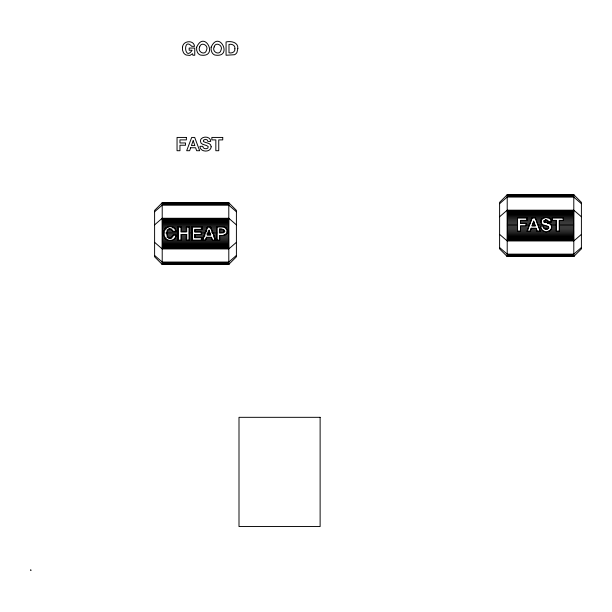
<?xml version="1.0" encoding="UTF-8"?>
<svg xmlns="http://www.w3.org/2000/svg" width="612" height="612" viewBox="0 0 612 612"><rect width="100%" height="100%" fill="white"/><g stroke="black" fill="none" stroke-linecap="round" stroke-linejoin="round"><path stroke-width="0.92" d="M543.334 226.769C543.257 229.439 547.587 230.104 548.796 228.024C548.712 224.665 543.28 226.165 541.689 223.732C537.665 217.222 551.381 214.896 551.236 221.858L548.413 221.858L547.595 220.251L545.789 219.846L543.961 220.641L543.93 221.988C561.219 224.466 544.672 239.231 540.503 226.769M162.211 202.779L154.607 210.383L154.607 256.81L162.211 264.422L228.796 264.376L236.4 256.81L236.4 210.383L228.796 202.779L162.211 202.817L162.211 264.422M507.21 194.738L499.606 202.35L499.606 248.9L507.21 256.512L573.796 256.466L581.4 248.9L581.4 202.35L573.796 194.738L507.21 194.784L507.21 256.512M499.606 203.697L507.21 197.041L573.796 197.102L581.4 203.697M154.607 211.744L162.211 205.15L228.796 205.15L236.4 211.744M154.607 224.856L162.211 218.27L228.796 218.27L236.4 224.856M236.4 242.337L228.796 248.931L162.211 248.931L154.607 242.337M236.4 255.449L228.796 262.043L162.211 262.043L154.607 255.449M499.606 216.755L507.21 210.184L573.796 210.184L581.4 216.755M581.4 234.381L573.796 240.96L507.21 240.96L499.606 234.381M581.4 247.539L573.796 254.125L507.21 254.125L499.606 247.539M31.005 570.109L30.684 570.078M571.218 256.091L567.676 256.344M519.175 256.168L511.242 256.168M517.691 194.907L520.101 194.907M531.813 194.907L534.72 194.907M546.287 194.907L549.201 194.907M507.21 194.891L573.796 194.899M507.21 195.075L573.796 195.075M507.21 195.343L573.796 195.343M507.21 195.672L573.796 195.672M507.21 196.077L573.796 196.077M507.21 196.559L573.796 196.559M162.211 202.932L228.796 202.932M162.211 203.123L228.796 203.123M162.211 203.383L228.796 203.383M162.211 203.72L228.796 203.72M162.211 204.125L228.796 204.125M162.211 204.607L228.796 204.607M507.21 210.803L573.796 210.803M507.21 211.484L573.796 211.484M507.21 212.219L573.796 212.219M507.21 213.014L573.796 213.014M507.21 213.863L573.796 213.863M507.21 214.766L573.796 214.766M507.21 215.715L573.796 215.715M507.21 216.702L573.796 216.702M507.21 217.727L544.795 217.727M547.227 217.727L573.796 217.727M507.21 218.782L517.561 218.782M526.901 218.782L531.882 218.782M535.554 218.782L542.278 218.782M549.874 218.782L552.376 218.782M563.262 218.782L573.796 218.782M162.211 218.874L228.796 218.874M162.211 219.547L228.796 219.547M507.21 219.876L517.561 219.876M526.901 219.876L531.476 219.876M535.959 219.876L541.368 219.876M545.506 219.876L546.103 219.876M550.792 219.876L552.376 219.876M563.262 219.876L573.796 219.876M162.211 220.282L228.796 220.282M507.21 220.986L517.561 220.986M520.483 220.986L531.055 220.986M536.38 220.986L541.016 220.986M543.877 220.986L548.191 220.986M551.152 220.986L556.354 220.986M559.276 220.986L573.796 220.986M162.211 221.077L228.796 221.077M162.211 221.919L228.796 221.919M507.21 222.118L517.561 222.118M520.483 222.118L530.627 222.118M533.335 222.118L534.039 222.118M536.801 222.118L541 222.118M544.106 222.118L556.354 222.118M559.276 222.118L573.796 222.118M162.211 222.814L228.796 222.814M507.21 223.265L517.561 223.265M520.483 223.265L530.191 223.265M532.93 223.265L534.437 223.265M537.229 223.265L541.375 223.265M547.365 223.265L556.354 223.265M559.276 223.265L573.796 223.265M162.211 223.763L228.796 223.763M507.21 224.42L517.561 224.42M526.045 224.42L529.755 224.42M532.517 224.42L534.827 224.42M537.665 224.42L542.569 224.42M550.287 224.42L556.354 224.42M559.276 224.42L573.796 224.42M162.211 224.742L228.796 224.742M507.21 225.583L517.561 225.583M526.045 225.583L529.311 225.583M532.103 225.583L535.232 225.583M538.093 225.583L545.728 225.583M551.29 225.583L556.354 225.583M559.276 225.583L573.796 225.583M162.211 225.767L228.796 225.767M162.211 226.822L168.874 226.822M171.727 226.822L228.796 226.822M507.21 226.746L517.561 226.746M520.483 226.746L528.875 226.746M538.529 226.746L548.551 226.746M551.626 226.746L556.354 226.746M559.276 226.746L573.796 226.746M162.211 227.901L166.969 227.901M172.676 227.901L178.383 227.901M181.236 227.901L186.943 227.901M188.848 227.901L192.65 227.901M201.21 227.901L207.866 227.901M209.771 227.901L217.382 227.901M224.987 227.901L228.796 227.901M507.21 227.901L517.561 227.901M520.483 227.901L528.439 227.901M538.965 227.901L540.603 227.901M543.571 227.901L548.811 227.901M551.619 227.901L556.354 227.901M559.276 227.901L573.796 227.901M162.211 229.01L166.02 229.01M168.874 229.01L171.727 229.01M174.581 229.01L178.383 229.01M181.236 229.01L186.943 229.01M188.848 229.01L192.65 229.01M201.21 229.01L206.917 229.01M210.719 229.01L217.382 229.01M219.28 229.01L222.133 229.01M225.943 229.01L228.796 229.01M507.21 229.049L517.561 229.049M520.483 229.049L528.003 229.049M530.887 229.049L536.433 229.049M539.394 229.049L541.054 229.049M545.078 229.049L547.472 229.049M551.259 229.049L556.354 229.049M559.276 229.049L573.796 229.049M162.211 230.143L165.064 230.143M166.969 230.143L172.676 230.143M175.529 230.143L178.383 230.143M181.236 230.143L186.943 230.143M188.848 230.143L192.65 230.143M194.555 230.143L206.917 230.143M211.675 230.143L217.382 230.143M219.28 230.143L224.038 230.143M226.891 230.143L228.796 230.143M507.21 230.181L517.561 230.181M520.483 230.181L527.575 230.181M530.489 230.181L536.816 230.181M539.815 230.181L542.01 230.181M550.372 230.181L556.354 230.181M559.276 230.181L573.796 230.181M162.211 231.282L164.115 231.282M166.969 231.282L178.383 231.282M181.236 231.282L186.943 231.282M188.848 231.282L192.65 231.282M194.555 231.282L206.917 231.282M211.675 231.282L217.382 231.282M219.28 231.282L224.987 231.282M226.891 231.282L228.796 231.282M507.21 231.29L544.473 231.29M547.924 231.29L573.796 231.29M162.211 232.438L164.115 232.438M166.02 232.438L178.383 232.438M188.848 232.438L192.65 232.438M201.21 232.438L205.969 232.438M207.866 232.438L209.771 232.438M211.675 232.438L217.382 232.438M219.28 232.438L224.038 232.438M226.891 232.438L228.796 232.438M507.21 232.376L573.796 232.376M507.21 233.432L573.796 233.432M162.211 233.6L164.115 233.6M166.02 233.6L178.383 233.6M188.848 233.6L192.65 233.6M201.21 233.6L205.012 233.6M206.917 233.6L210.719 233.6M212.624 233.6L217.382 233.6M225.943 233.6L228.796 233.6M507.21 234.457L573.796 234.457M162.211 234.756L164.115 234.756M166.969 234.756L178.383 234.756M181.236 234.756L186.943 234.756M188.848 234.756L192.65 234.756M194.555 234.756L205.012 234.756M206.917 234.756L210.719 234.756M213.573 234.756L217.382 234.756M224.038 234.756L228.796 234.756M507.21 235.444L573.796 235.444M162.211 235.911L164.115 235.911M166.969 235.911L173.624 235.911M175.529 235.911L178.383 235.911M181.236 235.911L186.943 235.911M188.848 235.911L192.65 235.911M194.555 235.911L205.012 235.911M213.573 235.911L217.382 235.911M219.28 235.911L228.796 235.911M507.21 236.393L573.796 236.393M162.211 237.051L165.064 237.051M166.969 237.051L172.676 237.051M175.529 237.051L178.383 237.051M181.236 237.051L186.943 237.051M188.848 237.051L192.65 237.051M194.555 237.051L204.064 237.051M213.573 237.051L217.382 237.051M219.28 237.051L228.796 237.051M507.21 237.288L573.796 237.288M162.211 238.183L166.02 238.183M168.874 238.183L171.727 238.183M174.581 238.183L178.383 238.183M181.236 238.183L186.943 238.183M188.848 238.183L192.65 238.183M201.21 238.183L203.115 238.183M205.969 238.183L211.675 238.183M214.529 238.183L217.382 238.183M219.28 238.183L228.796 238.183M507.21 238.137L573.796 238.137M507.21 238.932L573.796 238.932M162.211 239.292L166.969 239.292M173.624 239.292L178.383 239.292M181.236 239.292L186.943 239.292M188.848 239.292L192.65 239.292M201.21 239.292L203.115 239.292M205.012 239.292L212.624 239.292M214.529 239.292L217.382 239.292M219.28 239.292L228.796 239.292M507.21 239.667L573.796 239.667M162.211 240.378L228.796 240.378M507.21 240.348L573.796 240.348M162.211 241.434L228.796 241.434M162.211 242.451L228.796 242.451M162.211 243.438L228.796 243.438M162.211 244.379L228.796 244.379M162.211 245.274L228.796 245.274M162.211 246.116L228.796 246.116M162.211 246.911L228.796 246.911M162.211 247.646L228.796 247.646M162.211 248.319L228.796 248.319M507.21 254.668L573.796 254.668M507.21 255.15L573.796 255.15M507.21 255.564L573.796 255.564M507.21 255.9L573.796 255.9M507.21 256.16L573.796 256.168M507.21 256.352L573.796 256.352M162.211 262.586L228.796 262.586M162.211 263.068L228.796 263.068M162.211 263.474L228.796 263.474M162.211 263.81L228.796 263.81M162.211 264.078L228.796 264.078M162.211 264.262L228.796 264.262M30.937 570.239L30.608 569.986M573.796 194.738L573.796 256.512M228.796 202.779L228.796 264.422M540.947 221.59A3.473 3.473 0 0 1 541.888 219.127M237.823 48.524L236.982 52.349A5.279 5.279 0 0 1 234.45 54.728L226.065 55.241L226.065 41.953C230.831 40.836 238.412 42.129 237.823 48.524M234.901 48.799C235.314 52.127 231.772 53.55 228.987 52.785L228.987 44.408C231.91 43.697 235.467 45.319 234.901 48.799M163.848 232.162L163.848 235L164.727 237.479A5.891 5.891 0 0 0 167.52 239.95C171.146 241.686 176.057 239.307 176.111 235.069L173.28 235.069C165.714 247.126 164.154 221.016 173.165 231.367L175.996 231.367C175.3 224.497 164.123 225.507 163.848 232.162M182.529 47.216L182.529 50.054L183.409 52.533A5.891 5.891 0 0 0 186.201 55.011L189.911 55.44L192.589 53.734L192.887 55.241L194.754 55.241L194.754 48.057L189.169 48.057L189.169 50.238L192.107 50.238C184.403 61.988 182.705 36.422 191.755 46.328L194.547 46.328C193.828 39.52 182.774 40.644 182.529 47.216M196.651 47.216L196.651 50.054L197.531 52.533A5.891 5.891 0 0 0 200.323 55.011C219.173 58.446 204.668 29.032 196.651 47.216M211.125 47.216L211.125 50.054L212.004 52.533A5.891 5.891 0 0 0 214.797 55.011C233.646 58.446 219.142 29.032 211.125 47.216M211.163 146.773C210.949 152.778 199.772 152.357 199.979 146.314L202.809 146.314C202.503 149.343 208.73 149.764 208.248 146.62C206.114 144.31 200.468 145.388 200.43 141.135A3.473 3.473 0 0 1 201.371 138.672C204.087 135.864 210.75 136.828 210.719 141.403L207.889 141.403L207.07 139.796L205.265 139.391L203.444 140.186L203.406 141.533C205.9 143.231 211.117 142.619 211.163 146.773M199.65 46.963C197.133 51.89 205.119 55.891 206.481 50.283C209.021 45.319 200.973 41.272 199.65 46.963M214.131 46.963C211.614 51.89 219.601 55.891 220.955 50.283C223.502 45.319 215.447 41.272 214.131 46.963M227.274 231.16C227.473 235.238 222.669 235.964 219.609 235.421L219.609 240.187L216.686 240.187L216.686 226.899C220.129 226.746 227.304 225.713 227.274 231.16M224.443 231.16L223.663 232.79L219.609 233.149L219.609 229.171L223.663 229.531L224.443 231.16M190.661 147.76L189.621 150.72L186.675 150.72L191.701 137.432L194.7 137.432L199.665 150.72L196.636 150.72L195.626 147.76L190.661 147.76M206.527 237.227L205.487 240.187L202.549 240.187L207.567 226.899L210.566 226.899L215.531 240.187L212.502 240.187L211.5 237.227L206.527 237.227M531.185 228.215L530.137 231.175L527.2 231.175L532.226 217.895L535.217 217.895L540.189 231.175L537.152 231.175L536.15 228.215L531.185 228.215M193.155 140.714L191.426 145.587L194.868 145.587L193.193 140.714M209.021 230.173L207.292 235.046L210.735 235.046L209.059 230.173M533.672 221.169L531.943 226.042L535.385 226.042L533.71 221.169M186.385 137.432L177.044 137.432L177.044 150.72L179.959 150.72L179.959 145.235L185.528 145.235L185.528 142.963L179.959 142.963L179.959 139.896L186.385 139.896L186.385 137.432M222.737 137.432L211.851 137.432L211.851 139.896L215.837 139.896L215.837 150.72L218.752 150.72L218.752 139.896L222.737 139.896L222.737 137.432M526.901 217.895L517.561 217.895L517.561 231.175L520.483 231.175L520.483 225.69L526.045 225.69L526.045 223.418L520.483 223.418L520.483 220.351L526.901 220.351L526.901 217.895M563.262 217.895L552.376 217.895L552.376 220.351L556.354 220.351L556.354 231.175L559.276 231.175L559.276 220.351L563.262 220.351L563.262 217.895M181.022 226.899L178.1 226.899L178.1 240.187L181.022 240.187L181.022 234.457L186.4 234.457L186.4 240.187L189.315 240.187L189.315 226.899L186.4 226.899L186.4 231.994L181.022 231.994L181.022 226.899M201.822 226.899L191.885 226.899L191.885 240.187L201.968 240.187L201.968 237.731L194.807 237.731L194.807 234.472L201.241 234.472L201.241 232.2L194.807 232.2L194.807 229.355L201.822 229.355L201.822 226.899M320.122 417.323L239.001 417.323L239.001 526.542L320.122 526.542L320.122 417.323"/></g></svg>
